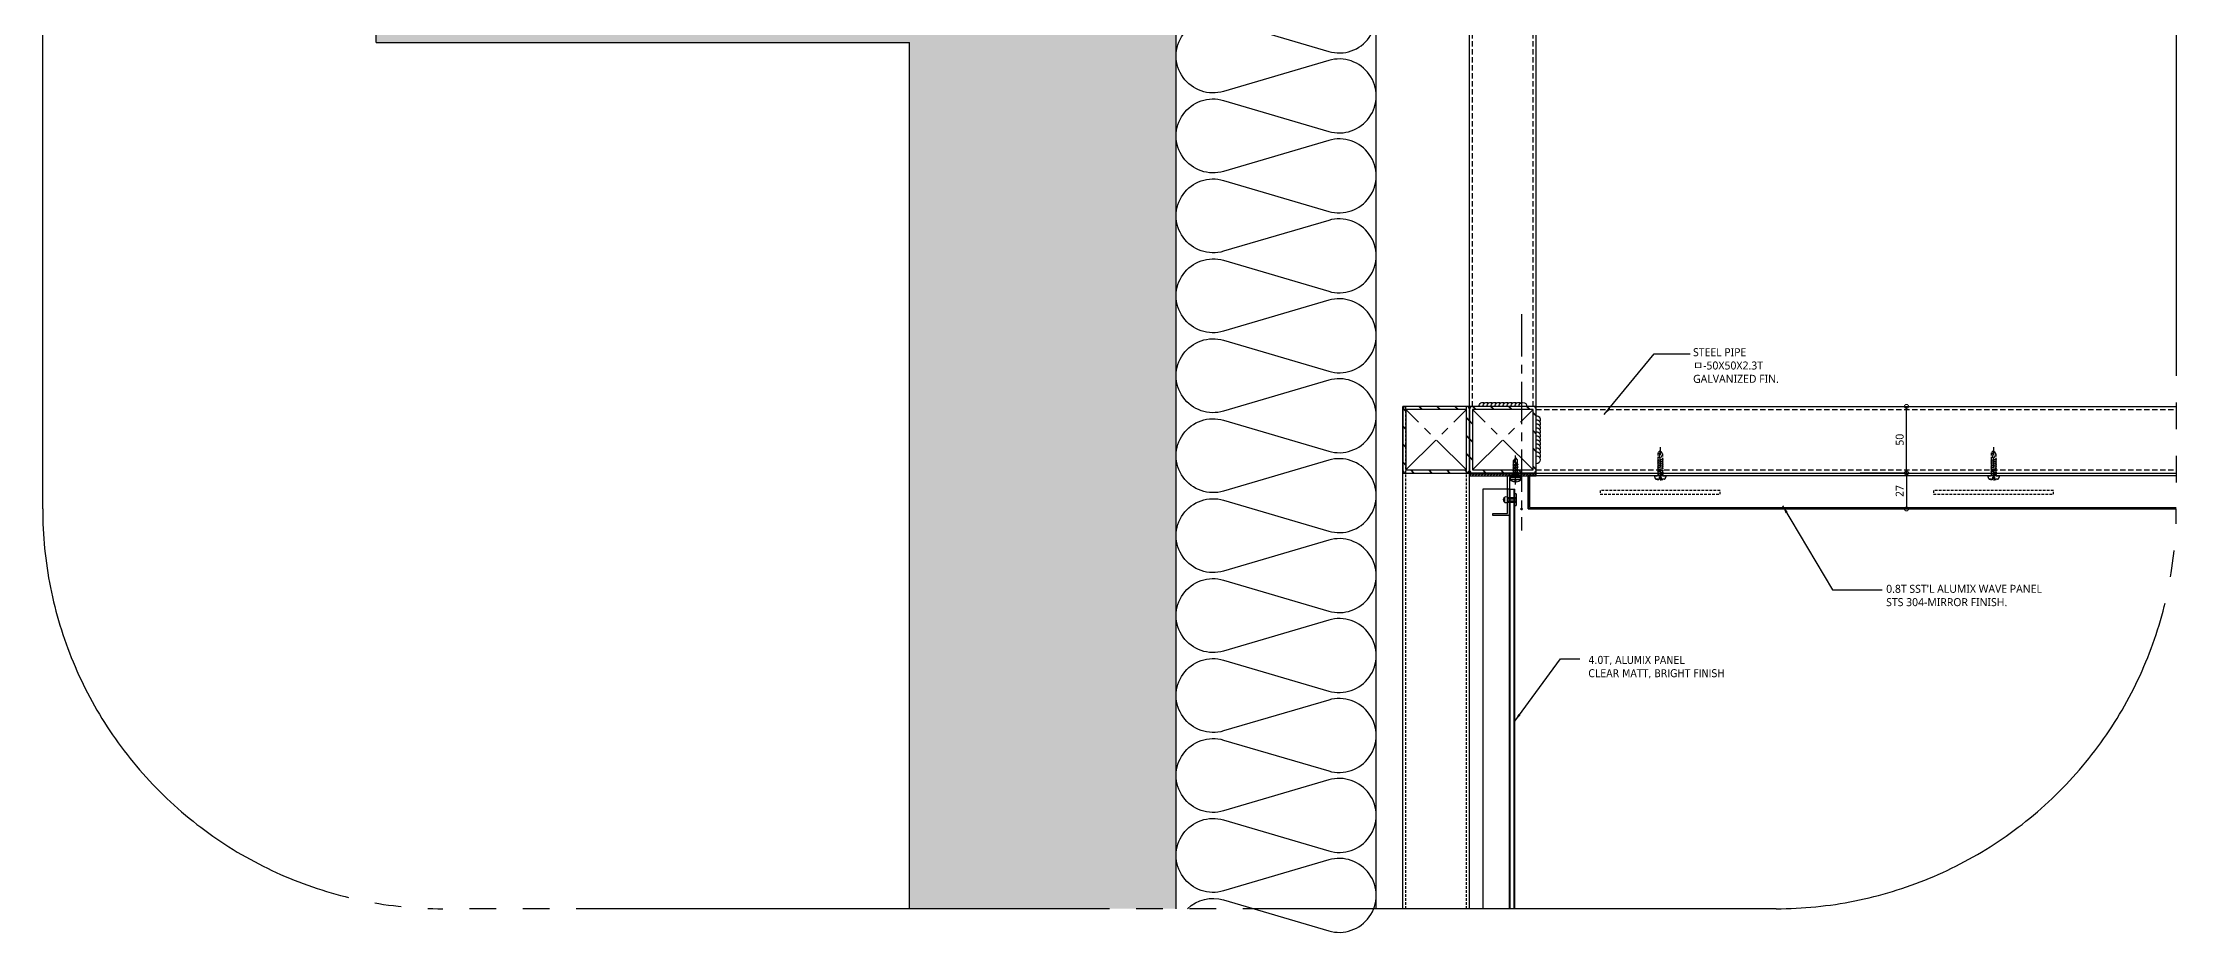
# Model space of a CAD drawing. Header units: millimetres. Extents: x 3584 to 9537, y 842 to 7828.
# Drawn here: x 3584 to 5184, y 6210 to 6878 of the extents above; entities that cross this region are included whole.
import ezdxf

# ---------------------------------------------------------------- set-up
doc = ezdxf.new("R2010")
doc.units = ezdxf.units.MM
doc.set_wipeout_variables(frame=1)
for name, pattern in [('CENTER', [50.8, 31.75, -6.35, 6.35, -6.35]), ('CENTER2', [1.125, 0.75, -0.125, 0.125, -0.125]), ('HIDDEN', [3, 2, -1]), ('PHANTOM', [25, 20, -1, 1, -1, 1, -1])]:
    doc.linetypes.add(name, pattern=pattern)
doc.layers.get('DEFPOINTS').update_dxf_attribs({"color": 142, "lineweight": 30})
for name, color, linetype in [('0-CEN', 1, 'CENTER'), ('0-DIM', 7, 'Continuous'), ('0-WELDING', 1, 'Continuous'), ('1', 1, 'Continuous'), ('2', 2, 'Continuous'), ('2-SCREW-BOLT', 2, 'Continuous'), ('4', 4, 'Continuous'), ('7', 7, 'Continuous'), ('A-SECT-WALL', 52, 'Continuous'), ('Bolt', 1, 'Continuous'), ('Cen1', 1, 'CENTER2'), ('CON', 2, 'Continuous'), ('FRAM', 7, 'Continuous'), ('MRK1', 3, 'Continuous'), ('Net truc', 31, 'CENTER'), ('NT Panel', 71, 'Continuous'), ('TEXT', 7, 'Continuous'), ('xref_section$0$CON', 2, 'Continuous'), ('xref_section$0$INSUL', 8, 'Continuous')]:
    doc.layers.add(name, color=color, linetype=linetype)
doc.layers.add('def', color=213, linetype='Continuous', plot=False)
doc.styles.add('맑은고딕', font='malgun.ttf')
doc.dimstyles.new('HD-2', dxfattribs={"dimscale": 2, "dimtxt": 3, "dimasz": 3, "dimexe": 1, "dimexo": 3, "dimgap": 1, "dimtad": 1, "dimdec": 1, "dimzin": 12, "dimdsep": 46, "dimtxsty": '맑은고딕', "dimblk": 'DOTSMALL', "dimcen": 1, "dimclrd": 2, "dimclre": 2, "dimclrt": 7, "dimadec": 1, "dimazin": 2, "dimtfac": 1, "dimtdec": 1, "dimtix": 1, "dimtmove": 2, "dimatfit": 3, "dimfxl": 1, "dimtolj": 1, "dimtzin": 12, "dimlwd": -1, "dimlwe": -1, "dimarcsym": 0})

# ---------------------------------------------------------------- blocks, each defined once
blk = doc.blocks.new('*U5')
at = {"layer": '1', "linetype": 'ByBlock'}
h = blk.add_hatch(color=256, dxfattribs=at)
h.paths.add_polyline_path([(-1, 0), (0, 0), (0, 1, 0.414214)])
h.paths.add_polyline_path([(0, 0), (0, -1, 0.414214), (1, 0)])
for p, q in [((1.8, 0), (-1.8, 0)), ((0, -1.8), (0, 1.8))]:
    blk.add_line(p, q, dxfattribs=at)
blk.add_circle((0, 0), 1, dxfattribs=at)
blk = doc.blocks.new('LE-02')
at = {"layer": '0-CEN'}
blk.add_blockref('*U5', (0, 0), dxfattribs=at)
blk = doc.blocks.new('피스')
at = {"color": 6}
for p, q in [((-4, 1.5), (-4, 1)), ((-4, 1.5), (4, 1.5)), ((-3, 0), (3, 0)), ((-0.4, 2.3), (0.4, 2.3)), ((4, 1.5), (4, 1)), ((2, -1.5), (-2, -2)), ((-1.5, -1.5), (-2, -2)), ((-2, -2), (-1.5, -2.5)), ((-1.5, -3.5), (-2, -4)), ((2, -3.5), (-2, -4)), ((-2, -4), (-1.5, -4.5)), ((-1.5, -5.5), (-2, -6)), ((2, -5.5), (-2, -6)), ((-2, -6), (-1.5, -6.5)), ((-1.5, -7.5), (-2, -8)), ((2, -7.5), (-2, -8)), ((-2, -8), (-1.5, -8.5)), ((-1.5, -9.5), (-2, -10)), ((2, -9.5), (-2, -10)), ((-2, -10), (-1.5, -10.5)), ((-1.5, -0.5), (-1.5, -1.5)), ((1.5, -1), (-1.5, -1.5)), ((1.5, -2), (-1.5, -2.5)), ((-1.5, -2.5), (-1.5, -3.5)), ((1.5, -3), (-1.5, -3.5)), ((1.5, -4), (-1.5, -4.5)), ((-1.5, -4.5), (-1.5, -5.5)), ((1.5, -5), (-1.5, -5.5)), ((1.5, -6), (-1.5, -6.5)), ((-1.5, -6.5), (-1.5, -7.5)), ((1.5, -7), (-1.5, -7.5)), ((1.5, -8), (-1.5, -8.5)), ((-1.5, -8.5), (-1.5, -9.5)), ((1.5, -9), (-1.5, -9.5)), ((1.5, -10), (-1.5, -10.5)), ((-1.5, -10.5), (-1.5, -13.5)), ((0, -15), (-1.5, -13.5)), ((-1.3, -13.5), (-1.3, -12)), ((0, -15), (-1.3, -13.5)), ((0, -15), (1.5, -13)), ((1.5, -13), (0.6, -11.5)), ((1.5, -0.5), (1.5, -1)), ((1.5, -1), (2, -1.5)), ((2, -1.5), (1.5, -2)), ((1.5, -2), (1.5, -3)), ((1.5, -3), (2, -3.5)), ((2, -3.5), (1.5, -4)), ((1.5, -4), (1.5, -5)), ((1.5, -5), (2, -5.5)), ((2, -5.5), (1.5, -6)), ((1.5, -6), (1.5, -7)), ((1.5, -7), (2, -7.5)), ((2, -7.5), (1.5, -8)), ((1.5, -8), (1.5, -9)), ((1.5, -9), (2, -9.5)), ((2, -9.5), (1.5, -10)), ((1.5, -10), (1.5, -13))]:
    blk.add_line(p, q, dxfattribs=at)
at = {"color": 1, "linetype": 'CENTER'}
for p, q in [((-0.5, 3), (-0.4, 2.3)), ((0, 5), (0, -16.8)), ((0.5, 3), (0.4, 2.3))]:
    blk.add_line(p, q, dxfattribs=at)
at = {"color": 6}
for centre, radius, start, end in [((0, -3.1), 6.08, 94.7146, 131.1121), ((-3, 1), 1, 180, 270), ((-2, -0.5), 0.5, 0, 90), ((0, -3.1), 6.08, 48.8879, 85.2854), ((2, -0.5), 0.5, 90, 180), ((3, 1), 1, 270, 0), ((-0.3, -12), 1, 30.0863, 180)]:
    blk.add_arc(centre, radius, start, end, dxfattribs=at)
blk = doc.blocks.new('N-SCREW')
at = {"color": 6}
blk.add_blockref('피스', (17.3, -1), dxfattribs=at)
blk = doc.blocks.new('md-01')
at = {"layer": 'Bolt', "linetype": 'Continuous', "ltscale": 3}
for p, q in [((3038.4, 4332.6), (3048.2, 4332.6)), ((3041.5, 4327.1), (3045, 4327.1))]:
    blk.add_line(p, q, dxfattribs=at)
at = {"layer": 'Bolt'}
for p, q in [((3047.1, 4333.7), (3039.4, 4333.7)), ((3041.5, 4327.1), (3041.5, 4333.7)), ((3045, 4324.8, 0), (3041.5, 4324.8, 0)), ((3042.5, 4327.1), (3042.5, 4333.7)), ((3044, 4327.1), (3044, 4333.7)), ((3045, 4327.1), (3045, 4333.7))]:
    blk.add_line(p, q, dxfattribs=at)
for centre, radius, start, end in [((3039.4, 4332.6), 1.05, 90, 180), ((3042.1, 4326), 1.3, 117.3471, 242.6529), ((3043.3, 4326.3, 0), 2.2, 223.0029, 316.9971), ((3044.4, 4326), 1.3, 297.3471, 62.6529), ((3047.1, 4332.6), 1.05, 0, 90)]:
    blk.add_arc(centre, radius, start, end, dxfattribs=at)
at = {"layer": 'FRAM'}
blk.add_lwpolyline([(3059.8, 4337.6), (3059.8, 4328.6), (3043.3, 4328.6), (3031.3, 4328.6), (3031.3, 4316.1), (3032.8, 4316.1), (3032.8, 4327.1), (3043.3, 4327.1), (3061.3, 4327.1), (3061.3, 4330.1), (3061, 4330.4), (3061.3, 4330.7), (3061, 4331), (3061.3, 4331.3), (3061, 4331.6), (3061.3, 4331.9), (3061, 4332.2), (3061.3, 4332.5), (3061, 4332.8), (3061.3, 4333.1), (3061, 4333.4), (3061.3, 4333.7), (3061, 4334), (3061.3, 4334.3), (3061, 4334.6), (3061.3, 4334.9), (3061.3, 4337.6)], close=True, dxfattribs=at)
at = {"xscale": -1, "rotation": 90}
blk.add_blockref('N-SCREW', (3058.7, 4350.4), dxfattribs=at)
blk = doc.blocks.new('50X50X2.3T')
h = blk.add_hatch()
h.set_pattern_fill('ANSI32', color=8)
h.set_pattern_definition([(45, (0, 0), (-6.7352, 6.7352), []), (45, (0.449, 0), (-6.7352, 6.7352), [])])
edge = h.paths.add_edge_path()
edge.add_line((-22.7, 25), (22.7, 25))
edge.add_arc((22.7, 22.7), 2.3, 0, 90, ccw=False)
edge.add_line((25, 22.7), (25, -22.7))
edge.add_arc((22.7, -22.7), 2.3, -90, 0, ccw=False)
edge.add_line((22.7, -25), (-22.7, -25))
edge.add_arc((-22.7, -22.7), 2.3, 180, 270, ccw=False)
edge.add_line((-25, -22.7), (-25, 22.7))
edge.add_arc((-22.7, 22.7), 2.3, 90, 180, ccw=False)
h.paths.add_polyline_path([(-22.7, 22.7), (22.7, 22.7), (22.7, -22.7), (-22.7, -22.7)], flags=16)
at = {"layer": '0-CEN'}
for p, q in [((-22.7, 22.7), (22.7, -22.7)), ((22.7, 22.7), (-22.7, -22.7))]:
    blk.add_line(p, q, dxfattribs=at)
at = {"layer": '7'}
blk.add_lwpolyline([(-22.7, 25), (22.7, 25, -0.414214), (25, 22.7), (25, -22.7, -0.414214), (22.7, -25), (-22.7, -25, -0.414214), (-25, -22.7), (-25, 22.7, -0.414214)], format="xyb", close=True, dxfattribs=at)
blk.add_lwpolyline([(-22.7, 22.7), (22.7, 22.7), (22.7, -22.7), (-22.7, -22.7)], close=True, dxfattribs=at)
at = {"layer": 'def'}
blk.add_lwpolyline([(-25, 25), (25, 25), (25, -25), (-25, -25)], close=True, dxfattribs=at)
blk = doc.blocks.new('*U44')
at = {"layer": '0-WELDING'}
for centre, end in [((3, 0), 180), ((6, 0), 120), ((9, 0), 120), ((12, 0), 120), ((15, 0), 120), ((18, 0), 120), ((21, 0), 120), ((24, 0), 120), ((27, 0), 120), ((30, 0), 120), ((33, 0), 120)]:
    blk.add_arc(centre, 3, 0, end, dxfattribs=at)
blk = doc.blocks.new('_DOTSMALL')
at = {"color": 0, "linetype": 'ByBlock', "const_width": 0.5}
blk.add_lwpolyline([(-0.0625, 0, 1), (0.0625, 0, 1)], format="xyb", close=True, dxfattribs=at)
blk = doc.blocks.new('*D85')
at = {"layer": '0-DIM', "color": 2, "transparency": 16777216}
for p, q in [((4946.8, 6555.1), (4983.5, 6555.1)), ((4981.5, 6555.1), (4981.5, 6528.1)), ((4946.8, 6528.1), (4983.5, 6528.1))]:
    blk.add_line(p, q, dxfattribs=at)
at = {"layer": 'DEFPOINTS', "color": 0, "transparency": 16777216}
for p in [(4940.8, 6555.1), (4940.8, 6528.1), (4981.5, 6528.1)]:
    blk.add_point(p, dxfattribs=at)
at = {"layer": '0-DIM', "color": 2, "transparency": 16777216, "xscale": 6, "yscale": 6, "zscale": 6}
for p, rotation in [((4981.5, 6555.1), 90), ((4981.5, 6528.1), 270)]:
    blk.add_blockref('_DOTSMALL', p, dxfattribs=dict(at, rotation=rotation))
at = {"layer": '0-DIM', "color": 7, "transparency": 16777216, "insert": (4976.4, 6541.6), "char_height": 6, "attachment_point": 5, "rotation": 90, "style": '맑은고딕'}
blk.add_mtext('\\A1;27', dxfattribs=at)
blk = doc.blocks.new('*D86')
at = {"layer": '0-DIM', "color": 2, "transparency": 16777216}
for p, q in [((4946.8, 6605.1), (4983.5, 6605.1)), ((4981.5, 6555.1), (4981.5, 6605.1)), ((4946.8, 6555.1), (4983.5, 6555.1))]:
    blk.add_line(p, q, dxfattribs=at)
at = {"layer": 'DEFPOINTS', "color": 0, "transparency": 16777216}
for p in [(4940.8, 6605.1), (4981.5, 6605.1), (4940.8, 6555.1)]:
    blk.add_point(p, dxfattribs=at)
at = {"layer": '0-DIM', "color": 2, "transparency": 16777216, "xscale": 6, "yscale": 6, "zscale": 6}
for p, rotation in [((4981.5, 6605.1), 90), ((4981.5, 6555.1), 270)]:
    blk.add_blockref('_DOTSMALL', p, dxfattribs=dict(at, rotation=rotation))
at = {"layer": '0-DIM', "color": 7, "transparency": 16777216, "insert": (4976.4, 6580.1), "char_height": 6, "attachment_point": 5, "rotation": 90, "style": '맑은고딕'}
blk.add_mtext('\\A1;50', dxfattribs=at)

msp = doc.modelspace()

# ---------------------------------------------------------------- hatches: boundary and pattern name
h = msp.add_hatch()
h.set_pattern_fill('ANSI37', color=8, scale=0.5, angle=0.00029, style=0)
h.set_pattern_definition([(45.00029167, (-166452.4204, -195406.5053), (-1.122537729, 1.122526301), []), (135.00029167, (-166452.4204, -195406.5053), (-1.122526301, -1.122537729), [])])
h.paths.add_polyline_path([(4703.84, 6555.09), (4653.84, 6555.09), (4653.84, 6553.09), (4703.84, 6553.09)])
at = {"layer": 'CON'}
h = msp.add_hatch(dxfattribs=at)
h.set_pattern_fill('AR-CONC', color=8, scale=0.4)
h.set_pattern_definition([(50, (-19104.294, -5331.814), (72.87387, -6.37563), [7.62, -83.82]), (355, (-19104.294, -5331.81), (-14.09737, 76.42274), [6.096, -67.05623]), (100.45144, (-19098.22, -5332.345), (58.7765, 70.0471), [6.476, -71.2361]), (46.1842, (-19104.29, -5311.49), (108.43162, -16.81693), [11.43, -125.73]), (96.63556, (-19095.26, -5312.9), (94.96165, 98.97045), [9.714, -106.85424]), (351.18415, (-19104.29, -5311.49), (94.96165, 98.97045), [9.144, -100.5839]), (21, (-19094.134, -5316.574), (60.64576, -40.90608), [7.62, -83.82]), (326, (-19094.134, -5316.57), (24.72081, 73.67519), [6.096, -67.056]), (71.45144, (-19089.08, -5319.98), (85.36657, 32.7691), [6.476, -71.23598]), (37.5, (-19104.294, -5331.814), (1.235441, 33.822016), [0, -66.2432, 0, -68.072, 0, -67.31]), (7.5, (-19104.294, -5331.814), (26.727865, 40.07223), [0, -38.8112, 0, -64.7192, 0, -25.654]), (327.5, (-19126.95, -5331.814), (54.236238, -2.291498), [0, -25.4, 0, -79.248, 0, -105.156]), (317.5, (-19137.11, -5331.814), (59.25167, 10.1706), [0, -33.02, 0, -52.6288, 0, -74.676])])
h.paths.add_polyline_path([(4433.84, 7428.09), (5183.84, 7428.09), (5183.84, 7528.09, 0.0418865), (5179.65, 7578.09), (3588.04, 7578.09, 0.0418865), (3583.84, 7528.09), (3583.84, 7428.09), (3833.84, 7428.09), (3833.84, 6878.09), (4233.84, 6878.09), (4233.84, 6228.09), (4433.84, 6228.09)])

# ---------------------------------------------------------------- linework, layer by layer
at = {"color": 8}
msp.add_line((4683.84, 6543.09), (4663.84, 6543.09), dxfattribs=at)
msp.add_lwpolyline([(4703.84, 6555.09), (4653.84, 6555.09), (4653.84, 6553.09), (4703.84, 6553.09)], close=True, dxfattribs=at)
msp.add_lwpolyline([(4663.84, 6543.09), (4663.84, 6228.09)], dxfattribs=at)
at = {"layer": '2', "color": 8, "linetype": 'HIDDEN'}
for p, q in [((4795.09, 6570.35), (4795.09, 6556.06)), ((4798.59, 6569.55), (4798.59, 6556.06)), ((5045.09, 6570.35), (5045.09, 6556.06)), ((5048.59, 6569.55), (5048.59, 6556.06)), ((4795.09, 6556.14), (4795.09, 6553.09)), ((4798.59, 6556.14), (4798.59, 6553.09)), ((5045.09, 6556.14), (5045.09, 6553.09)), ((5048.59, 6556.14), (5048.59, 6553.09))]:
    msp.add_line(p, q, dxfattribs=at)
for points in [[(4796.84, 6572.09), (4795.95, 6567.38, 0.3466644), (4796.46, 6566.36, 0.3255289), (4797.04, 6566.46, 0.1458573), (4798.59, 6569.55), (4796.84, 6572.09), (4795.09, 6570.35)], [(5046.84, 6572.09), (5045.95, 6567.38, 0.3466644), (5046.46, 6566.36, 0.3255289), (5047.04, 6566.46, 0.1458573), (5048.59, 6569.55), (5046.84, 6572.09), (5045.09, 6570.35)]]:
    msp.add_lwpolyline(points, format="xyb", dxfattribs=at)
for centre in [(4795.9, 6570.53), (5045.9, 6570.53)]:
    msp.add_arc(centre, 0.825, 192.04422, 309.66617, dxfattribs=at)
at = {"layer": '2-SCREW-BOLT', "color": 8, "linetype": 'HIDDEN'}
for p, q in [((4792.76, 6553.09), (4794.51, 6553.09)), ((4799.34, 6553.09), (4794.34, 6553.09)), ((4799.34, 6553.09), (4794.34, 6553.09)), ((4798.79, 6553.09), (4800.92, 6553.09)), ((5042.76, 6553.09), (5044.51, 6553.09)), ((5049.34, 6553.09), (5044.34, 6553.09)), ((5049.34, 6553.09), (5044.34, 6553.09)), ((5048.79, 6553.09), (5050.92, 6553.09))]:
    msp.add_line(p, q, dxfattribs=at)
for points in [[(4800.92, 6553.09), (4800.92, 6551.9, -0.334238), (4799.86, 6550.48, -0.1411963), (4793.83, 6550.48, -0.334238), (4792.76, 6551.9), (4792.76, 6553.09)], [(5050.92, 6553.09), (5050.92, 6551.9, -0.334238), (5049.86, 6550.48, -0.1411963), (5043.83, 6550.48, -0.334238), (5042.76, 6551.9), (5042.76, 6553.09)]]:
    msp.add_lwpolyline(points, format="xyb", dxfattribs=at)
for points in [[(4793.83, 6550.48), (4794.1, 6550.7), (4794.41, 6550.79), (4794.73, 6550.77), (4795.06, 6550.69), (4795.37, 6550.58), (4795.65, 6550.46), (4795.89, 6550.37), (4796.07, 6550.35), (4796.19, 6550.42), (4796.25, 6550.56), (4796.27, 6550.77), (4796.26, 6551.01), (4796.25, 6551.28), (4796.24, 6551.55), (4796.25, 6551.81), (4796.29, 6552.04), (4796.38, 6552.21), (4796.52, 6552.34), (4796.67, 6552.42), (4796.84, 6552.44), (4797.01, 6552.42), (4797.17, 6552.34), (4797.3, 6552.21), (4797.39, 6552.04), (4797.44, 6551.81), (4797.45, 6551.55), (4797.44, 6551.28), (4797.42, 6551.01), (4797.41, 6550.77), (4797.43, 6550.56), (4797.49, 6550.42), (4797.61, 6550.35), (4797.79, 6550.37), (4798.03, 6550.46), (4798.32, 6550.58), (4798.63, 6550.69), (4798.95, 6550.77), (4799.27, 6550.79), (4799.58, 6550.7), (4799.86, 6550.48)], [(5043.83, 6550.48), (5044.1, 6550.7), (5044.41, 6550.79), (5044.73, 6550.77), (5045.06, 6550.69), (5045.37, 6550.58), (5045.65, 6550.46), (5045.89, 6550.37), (5046.07, 6550.35), (5046.19, 6550.42), (5046.25, 6550.56), (5046.27, 6550.77), (5046.26, 6551.01), (5046.25, 6551.28), (5046.24, 6551.55), (5046.25, 6551.81), (5046.29, 6552.04), (5046.38, 6552.21), (5046.52, 6552.34), (5046.67, 6552.42), (5046.84, 6552.44), (5047.01, 6552.42), (5047.17, 6552.34), (5047.3, 6552.21), (5047.39, 6552.04), (5047.44, 6551.81), (5047.45, 6551.55), (5047.44, 6551.28), (5047.42, 6551.01), (5047.41, 6550.77), (5047.43, 6550.56), (5047.49, 6550.42), (5047.61, 6550.35), (5047.79, 6550.37), (5048.03, 6550.46), (5048.32, 6550.58), (5048.63, 6550.69), (5048.95, 6550.77), (5049.27, 6550.79), (5049.58, 6550.7), (5049.86, 6550.48)]]:
    msp.add_lwpolyline(points, dxfattribs=at)
at = {"layer": '4'}
msp.add_lwpolyline([(5183.84, 6553.09), (4697.84, 6553.09), (4697.84, 6528.09), (5183.84, 6528.09)], dxfattribs=at)
at = {"layer": '4', "color": 8, "linetype": 'HIDDEN'}
for points in [[(4841.84, 6542.09), (4751.84, 6542.09), (4751.84, 6539.09), (4841.84, 6539.09)], [(5091.84, 6542.09), (5001.84, 6542.09), (5001.84, 6539.09), (5091.84, 6539.09)]]:
    msp.add_lwpolyline(points, close=True, dxfattribs=at)
at = {"layer": '7'}
for p, q in [((4653.84, 6605.09), (4653.84, 7398.09)), ((4703.84, 6605.09), (4703.84, 7398.09)), ((4603.84, 6228.09), (4603.84, 6605.09)), ((4653.84, 6228.09), (4653.84, 6605.09)), ((4703.84, 6605.09), (5183.84, 6605.09))]:
    msp.add_line(p, q, dxfattribs=at)
at = {"layer": '7', "color": 8, "linetype": 'HIDDEN', "ltscale": 2}
for p, q in [((4656.14, 6605.09), (4656.14, 7398.09)), ((4701.54, 6605.09), (4701.54, 7398.09)), ((4703.84, 6602.79), (5183.84, 6602.79))]:
    msp.add_line(p, q, dxfattribs=at)
at = {"layer": '7', "color": 8, "linetype": 'HIDDEN'}
for p, q in [((4606.14, 6228.09), (4606.14, 6605.09)), ((4651.54, 6228.09), (4651.54, 6605.09))]:
    msp.add_line(p, q, dxfattribs=at)
at = {"layer": '7', "color": 4}
msp.add_lwpolyline([(5183.84, 6528.09), (4697.84, 6528.09), (4697.84, 6553.09), (4698.84, 6553.09), (4698.84, 6529.09), (5183.84, 6529.09)], dxfattribs=at)
at = {"layer": 'A-SECT-WALL', "color": 5}
msp.add_line((4684.34, 6522.59), (4684.34, 6543.09), dxfattribs=at)
for points in [[(4684.34, 6228.09), (4684.34, 6535.34)], [(4687.34, 6228.09), (4687.34, 6543.09)]]:
    msp.add_lwpolyline(points, dxfattribs=at)
at = {"layer": 'Cen1', "linetype": 'CENTER'}
msp.add_line((4692.84, 6674.28), (4692.84, 6511.86), dxfattribs=at)
at = {"layer": 'MRK1', "color": 3, "linetype": 'PHANTOM', "ltscale": 20}
msp.add_lwpolyline([(3883.84, 6228.09, -0.4142136), (3583.84, 6528.09), (3583.84, 7528.09, -0.4142136), (3883.84, 7828.09), (4883.84, 7828.09, -0.4142136), (5183.84, 7528.09), (5183.84, 6528.09, -0.4142136), (4883.84, 6228.09)], format="xyb", close=True, dxfattribs=at)
at = {"layer": 'Net truc', "color": 8, "linetype": 'HIDDEN', "ltscale": 3}
for p, q in [((4796.84, 6574.57), (4796.84, 6547.89)), ((5046.84, 6574.57), (5046.84, 6547.89))]:
    msp.add_line(p, q, dxfattribs=at)
at = {"layer": 'NT Panel', "color": 30, "true_color": 0xff7f00}
msp.add_line((4683.84, 6523.09), (4683.84, 6543.09), dxfattribs=at)
for points in [[(4683.84, 6543.09), (4687.84, 6543.09)], [(4687.84, 6228.09), (4687.84, 6543.09)], [(4683.84, 6228.09), (4683.84, 6525.09)]]:
    msp.add_lwpolyline(points, dxfattribs=at)
at = {"layer": 'xref_section$0$CON'}
for p, q in [((3833.84, 6878.09), (3833.84, 7428.09)), ((4433.84, 6228.09), (4433.84, 7428.09)), ((3833.84, 6878.09), (4233.84, 6878.09)), ((4233.84, 6228.09), (4233.84, 6878.09))]:
    msp.add_line(p, q, dxfattribs=at)
at = {"layer": 'xref_section$0$INSUL'}
msp.add_line((4583.84, 6228.09), (4583.84, 7428.09), dxfattribs=at)
msp.add_lwpolyline([(4442.35, 6228.09, -0.2694154), (4469.44, 6234.71), (4548.24, 6211.48, 1.3373945), (4548.24, 6264.71), (4469.44, 6241.48, -1.3373945), (4469.44, 6294.71), (4548.24, 6271.48, 1.3373945), (4548.24, 6324.71), (4469.44, 6301.48, -1.3373945), (4469.44, 6354.71), (4548.24, 6331.48, 1.3373945), (4548.24, 6384.71), (4469.44, 6361.48, -1.3373945), (4469.44, 6414.71), (4548.24, 6391.48, 1.3373945), (4548.24, 6444.71), (4469.44, 6421.48, -1.3373944), (4469.44, 6474.71), (4548.24, 6451.48, 1.3373944), (4548.24, 6504.71), (4469.44, 6481.48, -1.3373944), (4469.44, 6534.71), (4548.24, 6511.48, 1.3373945), (4548.24, 6564.71), (4469.44, 6541.48, -1.3373945), (4469.44, 6594.71), (4548.24, 6571.48, 1.3373945), (4548.24, 6624.71), (4469.44, 6601.48, -1.3373945), (4469.44, 6654.71), (4548.24, 6631.48, 1.3373945), (4548.24, 6684.71), (4469.44, 6661.48, -1.3373945), (4469.44, 6714.71), (4548.24, 6691.48, 1.3373945), (4548.24, 6744.71), (4469.44, 6721.48, -1.3373945), (4469.44, 6774.71), (4548.24, 6751.48, 1.3373944), (4548.24, 6804.71), (4469.44, 6781.48, -1.3373944), (4469.44, 6834.71), (4548.24, 6811.48, 1.3373944), (4548.24, 6864.71), (4469.44, 6841.48, -1.3373945), (4469.44, 6894.71), (4548.24, 6871.48, 1.3373945), (4548.24, 6924.71)], format="xyb", dxfattribs=at)

# ---------------------------------------------------------------- block references
at = {"xscale": -1}
msp.add_blockref('*U44', (4696.84, 6605.09), dxfattribs=at)
msp.add_blockref('*U44', (4696.84, 6605.09), dxfattribs=at)
at = {"xscale": -1, "rotation": 270}
for name, p in [('*U44', (4703.84, 6562.09)), ('*U44', (4703.84, 6562.09)), ('md-01', (355.21, 3491.82))]:
    msp.add_blockref(name, p, dxfattribs=at)
at = {"layer": '1', "xscale": 0.5, "yscale": 0.5, "zscale": 0.5, "rotation": 180}
msp.add_blockref('LE-02', (4692.84, 6528.09), dxfattribs=at)
msp.add_blockref('LE-02', (4692.84, 6528.09), dxfattribs=at)
at = {"layer": '7', "xscale": -1, "rotation": 180}
for p in [(4628.84, 6580.09), (4678.84, 6580.09)]:
    msp.add_blockref('50X50X2.3T', p, dxfattribs=at)

# ---------------------------------------------------------------- texts
at = {"layer": 'TEXT', "color": 0, "char_height": 6, "attachment_point": 1, "style": '맑은고딕'}
for s, insert, width in [('STEEL PIPE\\Pㅁ-50X50X2.3T\\PGALVANIZED FIN.', (4821.45, 6648.78, 0.16), 121.1974), ("0.8T SST'L ALUMIX WAVE PANEL\\PSTS 304-MIRROR FINISH.", (4966.27, 6471.18), 128.0228), ('\\pxql;{\\fTahoma|b0|i0|c129|p34;4.0T,\\fTahoma|b0|i0|c0|p34; \\fTahoma|b0|i0|c129|p34;ALUMIX\\fTahoma|b0|i0|c0|p34; PANEL\\P\\fTahoma|b0|i0|c129|p34;CLEAR MATT, BRIGHT FINISH}', (4742.96, 6417.84), 139.0953)]:
    msp.add_mtext(s, dxfattribs=dict(at, insert=insert, width=width))

# ---------------------------------------------------------------- dimensions: what is measured, and where the dimension line sits
at = {"layer": '0-DIM'}
for base, p2, picture, middle in [((4981.46, 6605.09), (4940.84, 6605.09), '*D86', (4976.36, 6580.09)), ((4981.46, 6528.09), (4940.84, 6528.09), '*D85', (4976.41, 6541.59))]:
    dim = msp.add_linear_dim(base=base, p1=(4940.84, 6555.09), p2=p2, angle=90, dimstyle='HD-2', dxfattribs=at)
    dim.commit()
    dim.dimension.update_dxf_attribs({"geometry": picture, "text_midpoint": middle})

# ---------------------------------------------------------------- leaders
for points, override in [([(4754.91, 6598.93, 0.16), (4792.35, 6644.46, 0.16), (4819.21, 6644.46, 0.16)], {"dimgap": 1, "dimtad": 0}), ([(4888.62, 6530.48), (4926.11, 6467.39), (4963.36, 6467.39)], {"dimgap": 1, "dimtad": 0}), ([(4687.75, 6368.89), (4722.05, 6415.74), (4736.55, 6415.74)], {"dimtad": 0})]:
    msp.add_leader(points, dimstyle='HD-2', override=override, dxfattribs=at)

# ---------------------------------------------------------------- next in the draw order: wipeouts: each hides what was drawn before it
at = {"color": 8, "linetype": 'HIDDEN'}
msp.add_wipeout([(4798.94, 6554.15), (4798.59, 6554.36), (4796.84, 6553.76), (4795.09, 6553.53), (4794.74, 6553.36), (4795.09, 6553.16), (4796.84, 6553.76), (4798.59, 6553.99)], dxfattribs=at)

# ---------------------------------------------------------------- next in the draw order: linework, layer by layer
msp.add_lwpolyline([(4798.94, 6554.15), (4798.59, 6553.99), (4795.09, 6553.53), (4794.74, 6553.36), (4795.09, 6553.16), (4798.59, 6554.36), (4798.94, 6554.15), (4794.74, 6553.36)], close=True, dxfattribs=at)

# ---------------------------------------------------------------- next in the draw order: wipeouts: each hides what was drawn before it
msp.add_wipeout([(4798.94, 6555.56), (4798.59, 6555.77), (4796.84, 6555.17), (4795.09, 6554.94), (4794.74, 6554.77), (4795.09, 6554.57), (4796.84, 6555.17), (4798.59, 6555.4)], dxfattribs=at)

# ---------------------------------------------------------------- next in the draw order: linework, layer by layer
msp.add_lwpolyline([(4798.94, 6555.56), (4798.59, 6555.4), (4795.09, 6554.94), (4794.74, 6554.77), (4795.09, 6554.57), (4798.59, 6555.77), (4798.94, 6555.56), (4794.74, 6554.77)], close=True, dxfattribs=at)

# ---------------------------------------------------------------- next in the draw order: wipeouts: each hides what was drawn before it
msp.add_wipeout([(4798.94, 6556.97), (4798.59, 6557.18), (4796.84, 6556.58), (4795.09, 6556.35), (4794.74, 6556.18), (4795.09, 6555.98), (4796.84, 6556.58), (4798.59, 6556.81)], dxfattribs=at)

# ---------------------------------------------------------------- next in the draw order: linework, layer by layer
msp.add_lwpolyline([(4798.94, 6556.97), (4798.59, 6556.81), (4795.09, 6556.35), (4794.74, 6556.18), (4795.09, 6555.98), (4798.59, 6557.18), (4798.94, 6556.97), (4794.74, 6556.18)], close=True, dxfattribs=at)

# ---------------------------------------------------------------- next in the draw order: wipeouts: each hides what was drawn before it
msp.add_wipeout([(4798.94, 6558.38), (4798.59, 6558.59), (4796.84, 6557.99), (4795.09, 6557.76), (4794.74, 6557.59), (4795.09, 6557.39), (4796.84, 6557.99), (4798.59, 6558.22)], dxfattribs=at)

# ---------------------------------------------------------------- next in the draw order: linework, layer by layer
msp.add_lwpolyline([(4798.94, 6558.38), (4798.59, 6558.22), (4795.09, 6557.76), (4794.74, 6557.59), (4795.09, 6557.39), (4798.59, 6558.59), (4798.94, 6558.38), (4794.74, 6557.59)], close=True, dxfattribs=at)

# ---------------------------------------------------------------- next in the draw order: wipeouts: each hides what was drawn before it
msp.add_wipeout([(4798.94, 6559.79), (4798.59, 6560), (4796.84, 6559.4), (4795.09, 6559.17), (4794.74, 6559), (4795.09, 6558.8), (4796.84, 6559.4), (4798.59, 6559.63)], dxfattribs=at)

# ---------------------------------------------------------------- next in the draw order: linework, layer by layer
msp.add_lwpolyline([(4798.94, 6559.79), (4798.59, 6559.63), (4795.09, 6559.17), (4794.74, 6559), (4795.09, 6558.8), (4798.59, 6560), (4798.94, 6559.79), (4794.74, 6559)], close=True, dxfattribs=at)

# ---------------------------------------------------------------- next in the draw order: wipeouts: each hides what was drawn before it
msp.add_wipeout([(4798.94, 6561.2), (4798.59, 6561.41), (4796.84, 6560.81), (4795.09, 6560.58), (4794.74, 6560.41), (4795.09, 6560.21), (4796.84, 6560.81), (4798.59, 6561.04)], dxfattribs=at)

# ---------------------------------------------------------------- next in the draw order: linework, layer by layer
msp.add_lwpolyline([(4798.94, 6561.2), (4798.59, 6561.04), (4795.09, 6560.58), (4794.74, 6560.41), (4795.09, 6560.21), (4798.59, 6561.41), (4798.94, 6561.2), (4794.74, 6560.41)], close=True, dxfattribs=at)

# ---------------------------------------------------------------- next in the draw order: wipeouts: each hides what was drawn before it
msp.add_wipeout([(4798.94, 6562.61), (4798.59, 6562.82), (4796.84, 6562.22), (4795.09, 6561.99), (4794.74, 6561.82), (4795.09, 6561.62), (4796.84, 6562.22), (4798.59, 6562.45)], dxfattribs=at)

# ---------------------------------------------------------------- next in the draw order: linework, layer by layer
msp.add_lwpolyline([(4798.94, 6562.61), (4798.59, 6562.45), (4795.09, 6561.99), (4794.74, 6561.82), (4795.09, 6561.62), (4798.59, 6562.82), (4798.94, 6562.61), (4794.74, 6561.82)], close=True, dxfattribs=at)

# ---------------------------------------------------------------- next in the draw order: wipeouts: each hides what was drawn before it
msp.add_wipeout([(4798.94, 6564.02), (4798.59, 6564.23), (4796.84, 6563.63), (4795.09, 6563.4), (4794.74, 6563.23), (4795.09, 6563.03), (4796.84, 6563.63), (4798.59, 6563.86)], dxfattribs=at)

# ---------------------------------------------------------------- next in the draw order: linework, layer by layer
msp.add_lwpolyline([(4798.94, 6564.02), (4798.59, 6563.86), (4795.09, 6563.4), (4794.74, 6563.23), (4795.09, 6563.03), (4798.59, 6564.23), (4798.94, 6564.02), (4794.74, 6563.23)], close=True, dxfattribs=at)
at = {"layer": '7'}
msp.add_line((4703.84, 6555.09), (5183.84, 6555.09), dxfattribs=at)

# ---------------------------------------------------------------- next in the draw order: wipeouts: each hides what was drawn before it
at = {"color": 8, "linetype": 'HIDDEN'}
msp.add_wipeout([(4798.94, 6565.43), (4798.59, 6565.64), (4796.84, 6565.04), (4795.09, 6564.81), (4794.74, 6564.64), (4795.09, 6564.44), (4796.84, 6565.04), (4798.59, 6565.27)], dxfattribs=at)

# ---------------------------------------------------------------- next in the draw order: linework, layer by layer
msp.add_lwpolyline([(4798.94, 6565.43), (4798.59, 6565.27), (4795.09, 6564.81), (4794.74, 6564.64), (4795.09, 6564.44), (4798.59, 6565.64), (4798.94, 6565.43), (4794.74, 6564.64)], close=True, dxfattribs=at)
at = {"layer": '7', "color": 8, "linetype": 'HIDDEN', "ltscale": 2}
msp.add_line((4703.84, 6557.39), (5183.84, 6557.39), dxfattribs=at)

# ---------------------------------------------------------------- next in the draw order: wipeouts: each hides what was drawn before it
at = {"color": 8, "linetype": 'HIDDEN'}
msp.add_wipeout([(5048.94, 6554.15), (5048.59, 6554.36), (5046.84, 6553.76), (5045.09, 6553.53), (5044.74, 6553.36), (5045.09, 6553.16), (5046.84, 6553.76), (5048.59, 6553.99)], dxfattribs=at)

# ---------------------------------------------------------------- next in the draw order: linework, layer by layer
msp.add_lwpolyline([(5048.94, 6554.15), (5048.59, 6553.99), (5045.09, 6553.53), (5044.74, 6553.36), (5045.09, 6553.16), (5048.59, 6554.36), (5048.94, 6554.15), (5044.74, 6553.36)], close=True, dxfattribs=at)

# ---------------------------------------------------------------- next in the draw order: wipeouts: each hides what was drawn before it
msp.add_wipeout([(5048.94, 6555.56), (5048.59, 6555.77), (5046.84, 6555.17), (5045.09, 6554.94), (5044.74, 6554.77), (5045.09, 6554.57), (5046.84, 6555.17), (5048.59, 6555.4)], dxfattribs=at)

# ---------------------------------------------------------------- next in the draw order: linework, layer by layer
msp.add_lwpolyline([(5048.94, 6555.56), (5048.59, 6555.4), (5045.09, 6554.94), (5044.74, 6554.77), (5045.09, 6554.57), (5048.59, 6555.77), (5048.94, 6555.56), (5044.74, 6554.77)], close=True, dxfattribs=at)

# ---------------------------------------------------------------- next in the draw order: wipeouts: each hides what was drawn before it
msp.add_wipeout([(5048.94, 6556.97), (5048.59, 6557.18), (5046.84, 6556.58), (5045.09, 6556.35), (5044.74, 6556.18), (5045.09, 6555.98), (5046.84, 6556.58), (5048.59, 6556.81)], dxfattribs=at)

# ---------------------------------------------------------------- next in the draw order: linework, layer by layer
msp.add_lwpolyline([(5048.94, 6556.97), (5048.59, 6556.81), (5045.09, 6556.35), (5044.74, 6556.18), (5045.09, 6555.98), (5048.59, 6557.18), (5048.94, 6556.97), (5044.74, 6556.18)], close=True, dxfattribs=at)

# ---------------------------------------------------------------- next in the draw order: wipeouts: each hides what was drawn before it
msp.add_wipeout([(5048.94, 6558.38), (5048.59, 6558.59), (5046.84, 6557.99), (5045.09, 6557.76), (5044.74, 6557.59), (5045.09, 6557.39), (5046.84, 6557.99), (5048.59, 6558.22)], dxfattribs=at)

# ---------------------------------------------------------------- next in the draw order: linework, layer by layer
msp.add_lwpolyline([(5048.94, 6558.38), (5048.59, 6558.22), (5045.09, 6557.76), (5044.74, 6557.59), (5045.09, 6557.39), (5048.59, 6558.59), (5048.94, 6558.38), (5044.74, 6557.59)], close=True, dxfattribs=at)

# ---------------------------------------------------------------- next in the draw order: wipeouts: each hides what was drawn before it
msp.add_wipeout([(5048.94, 6559.79), (5048.59, 6560), (5046.84, 6559.4), (5045.09, 6559.17), (5044.74, 6559), (5045.09, 6558.8), (5046.84, 6559.4), (5048.59, 6559.63)], dxfattribs=at)

# ---------------------------------------------------------------- next in the draw order: linework, layer by layer
msp.add_lwpolyline([(5048.94, 6559.79), (5048.59, 6559.63), (5045.09, 6559.17), (5044.74, 6559), (5045.09, 6558.8), (5048.59, 6560), (5048.94, 6559.79), (5044.74, 6559)], close=True, dxfattribs=at)

# ---------------------------------------------------------------- next in the draw order: wipeouts: each hides what was drawn before it
msp.add_wipeout([(5048.94, 6561.2), (5048.59, 6561.41), (5046.84, 6560.81), (5045.09, 6560.58), (5044.74, 6560.41), (5045.09, 6560.21), (5046.84, 6560.81), (5048.59, 6561.04)], dxfattribs=at)

# ---------------------------------------------------------------- next in the draw order: linework, layer by layer
msp.add_lwpolyline([(5048.94, 6561.2), (5048.59, 6561.04), (5045.09, 6560.58), (5044.74, 6560.41), (5045.09, 6560.21), (5048.59, 6561.41), (5048.94, 6561.2), (5044.74, 6560.41)], close=True, dxfattribs=at)

# ---------------------------------------------------------------- next in the draw order: wipeouts: each hides what was drawn before it
msp.add_wipeout([(5048.94, 6562.61), (5048.59, 6562.82), (5046.84, 6562.22), (5045.09, 6561.99), (5044.74, 6561.82), (5045.09, 6561.62), (5046.84, 6562.22), (5048.59, 6562.45)], dxfattribs=at)

# ---------------------------------------------------------------- next in the draw order: linework, layer by layer
msp.add_lwpolyline([(5048.94, 6562.61), (5048.59, 6562.45), (5045.09, 6561.99), (5044.74, 6561.82), (5045.09, 6561.62), (5048.59, 6562.82), (5048.94, 6562.61), (5044.74, 6561.82)], close=True, dxfattribs=at)

# ---------------------------------------------------------------- next in the draw order: wipeouts: each hides what was drawn before it
msp.add_wipeout([(5048.94, 6564.02), (5048.59, 6564.23), (5046.84, 6563.63), (5045.09, 6563.4), (5044.74, 6563.23), (5045.09, 6563.03), (5046.84, 6563.63), (5048.59, 6563.86)], dxfattribs=at)

# ---------------------------------------------------------------- next in the draw order: linework, layer by layer
msp.add_lwpolyline([(5048.94, 6564.02), (5048.59, 6563.86), (5045.09, 6563.4), (5044.74, 6563.23), (5045.09, 6563.03), (5048.59, 6564.23), (5048.94, 6564.02), (5044.74, 6563.23)], close=True, dxfattribs=at)

# ---------------------------------------------------------------- next in the draw order: wipeouts: each hides what was drawn before it
msp.add_wipeout([(5048.94, 6565.43), (5048.59, 6565.64), (5046.84, 6565.04), (5045.09, 6564.81), (5044.74, 6564.64), (5045.09, 6564.44), (5046.84, 6565.04), (5048.59, 6565.27)], dxfattribs=at)

# ---------------------------------------------------------------- next in the draw order: linework, layer by layer
msp.add_lwpolyline([(5048.94, 6565.43), (5048.59, 6565.27), (5045.09, 6564.81), (5044.74, 6564.64), (5045.09, 6564.44), (5048.59, 6565.64), (5048.94, 6565.43), (5044.74, 6564.64)], close=True, dxfattribs=at)

doc.saveas('drawing.dxf')
